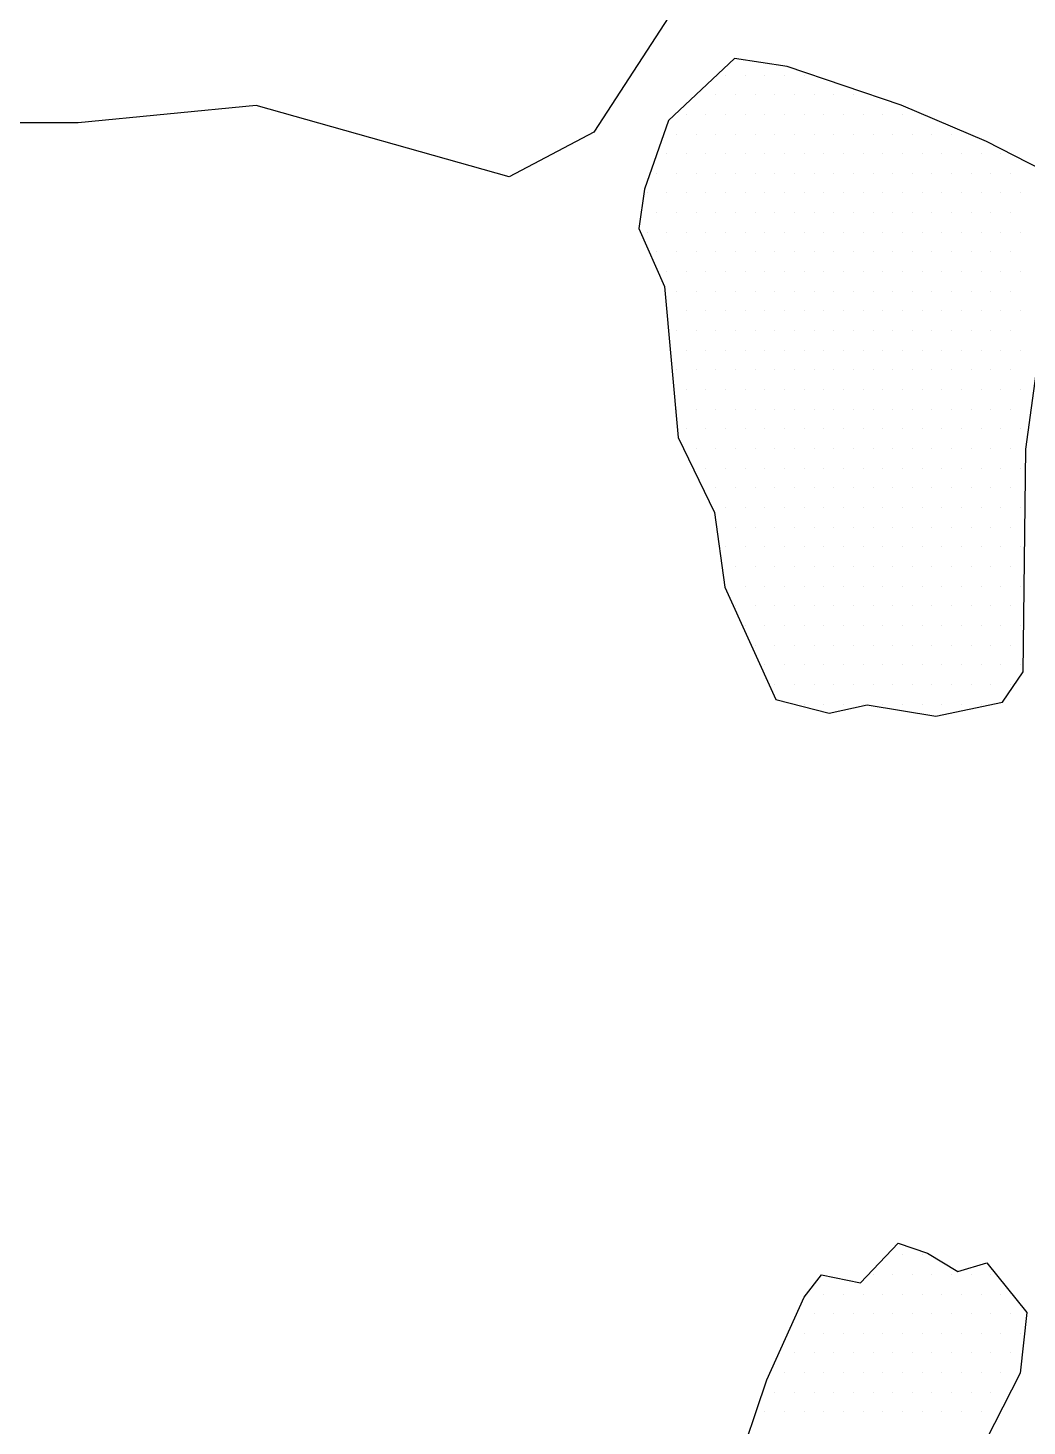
# Model space of a CAD drawing. Header units: metres. Extents: x -15 to -9.58, y -12.28 to -6.71.
# Drawn here: x -11.906 to -11.271, y -9.784 to -8.895 of the extents above; entities that cross this region are included whole.
import ezdxf

# ---------------------------------------------------------------- set-up
doc = ezdxf.new("R2010")
doc.units = ezdxf.units.M
doc.header["$LTSCALE"] = 25
doc.header["$MEASUREMENT"] = 0
doc.layers.get('0').update_dxf_attribs({"linetype": 'CONTINUOUS'})
for name, color, linetype in [('BEFUND', 1, 'CONTINUOUS'), ('STEINE', 4, 'CONTINUOUS'), ('STEINESCHRAFF', 4, 'CONTINUOUS')]:
    doc.layers.add(name, color=color, linetype=linetype)

# ---------------------------------------------------------------- blocks, each defined once
blk = doc.blocks.new('*X10')
at = {"color": 0}
for p, q in [((-1146.25, -892.5), (-1146.25, -892.5)), ((-1145, -892.5), (-1145, -892.5)), ((-1143.75, -892.5), (-1143.75, -892.5)), ((-1142.5, -892.5), (-1142.5, -892.5)), ((-1141.25, -892.5), (-1141.25, -892.5)), ((-1148.125, -893.75), (-1148.125, -893.75)), ((-1146.875, -893.75), (-1146.875, -893.75)), ((-1145.625, -893.75), (-1145.625, -893.75)), ((-1144.375, -893.75), (-1144.375, -893.75)), ((-1143.125, -893.75), (-1143.125, -893.75)), ((-1141.875, -893.75), (-1141.875, -893.75)), ((-1140.625, -893.75), (-1140.625, -893.75)), ((-1139.375, -893.75), (-1139.375, -893.75)), ((-1138.125, -893.75), (-1138.125, -893.75)), ((-1148.75, -895), (-1148.75, -895)), ((-1147.5, -895), (-1147.5, -895)), ((-1146.25, -895), (-1146.25, -895)), ((-1145, -895), (-1145, -895)), ((-1143.75, -895), (-1143.75, -895)), ((-1142.5, -895), (-1142.5, -895)), ((-1141.25, -895), (-1141.25, -895)), ((-1140, -895), (-1140, -895)), ((-1138.75, -895), (-1138.75, -895)), ((-1137.5, -895), (-1137.5, -895)), ((-1136.25, -895), (-1136.25, -895)), ((-1135, -895), (-1135, -895)), ((-1133.75, -895), (-1133.75, -895)), ((-1149.375, -896.25), (-1149.375, -896.25)), ((-1148.125, -896.25), (-1148.125, -896.25)), ((-1146.875, -896.25), (-1146.875, -896.25)), ((-1145.625, -896.25), (-1145.625, -896.25)), ((-1144.375, -896.25), (-1144.375, -896.25)), ((-1143.125, -896.25), (-1143.125, -896.25)), ((-1141.875, -896.25), (-1141.875, -896.25)), ((-1140.625, -896.25), (-1140.625, -896.25)), ((-1139.375, -896.25), (-1139.375, -896.25)), ((-1138.125, -896.25), (-1138.125, -896.25)), ((-1136.875, -896.25), (-1136.875, -896.25)), ((-1135.625, -896.25), (-1135.625, -896.25)), ((-1134.375, -896.25), (-1134.375, -896.25)), ((-1133.125, -896.25), (-1133.125, -896.25)), ((-1131.875, -896.25), (-1131.875, -896.25)), ((-1150, -897.5), (-1150, -897.5)), ((-1148.75, -897.5), (-1148.75, -897.5)), ((-1147.5, -897.5), (-1147.5, -897.5)), ((-1146.25, -897.5), (-1146.25, -897.5)), ((-1145, -897.5), (-1145, -897.5)), ((-1143.75, -897.5), (-1143.75, -897.5)), ((-1142.5, -897.5), (-1142.5, -897.5)), ((-1141.25, -897.5), (-1141.25, -897.5)), ((-1140, -897.5), (-1140, -897.5)), ((-1138.75, -897.5), (-1138.75, -897.5)), ((-1137.5, -897.5), (-1137.5, -897.5)), ((-1136.25, -897.5), (-1136.25, -897.5)), ((-1135, -897.5), (-1135, -897.5)), ((-1133.75, -897.5), (-1133.75, -897.5)), ((-1132.5, -897.5), (-1132.5, -897.5)), ((-1131.25, -897.5), (-1131.25, -897.5)), ((-1130, -897.5), (-1130, -897.5)), ((-1128.75, -897.5), (-1128.75, -897.5)), ((-1150.625, -898.75), (-1150.625, -898.75)), ((-1149.375, -898.75), (-1149.375, -898.75)), ((-1148.125, -898.75), (-1148.125, -898.75)), ((-1146.875, -898.75), (-1146.875, -898.75)), ((-1145.625, -898.75), (-1145.625, -898.75)), ((-1144.375, -898.75), (-1144.375, -898.75)), ((-1143.125, -898.75), (-1143.125, -898.75)), ((-1141.875, -898.75), (-1141.875, -898.75)), ((-1140.625, -898.75), (-1140.625, -898.75)), ((-1139.375, -898.75), (-1139.375, -898.75)), ((-1138.125, -898.75), (-1138.125, -898.75)), ((-1136.875, -898.75), (-1136.875, -898.75)), ((-1135.625, -898.75), (-1135.625, -898.75)), ((-1134.375, -898.75), (-1134.375, -898.75)), ((-1133.125, -898.75), (-1133.125, -898.75)), ((-1131.875, -898.75), (-1131.875, -898.75)), ((-1130.625, -898.75), (-1130.625, -898.75)), ((-1129.375, -898.75), (-1129.375, -898.75)), ((-1128.125, -898.75), (-1128.125, -898.75)), ((-1151.25, -900), (-1151.25, -900)), ((-1150, -900), (-1150, -900)), ((-1148.75, -900), (-1148.75, -900)), ((-1147.5, -900), (-1147.5, -900)), ((-1146.25, -900), (-1146.25, -900)), ((-1145, -900), (-1145, -900)), ((-1143.75, -900), (-1143.75, -900)), ((-1142.5, -900), (-1142.5, -900)), ((-1141.25, -900), (-1141.25, -900)), ((-1140, -900), (-1140, -900)), ((-1138.75, -900), (-1138.75, -900)), ((-1137.5, -900), (-1137.5, -900)), ((-1136.25, -900), (-1136.25, -900)), ((-1135, -900), (-1135, -900)), ((-1133.75, -900), (-1133.75, -900)), ((-1132.5, -900), (-1132.5, -900)), ((-1131.25, -900), (-1131.25, -900)), ((-1130, -900), (-1130, -900)), ((-1128.75, -900), (-1128.75, -900)), ((-1127.5, -900), (-1127.5, -900)), ((-1150.625, -901.25), (-1150.625, -901.25)), ((-1149.375, -901.25), (-1149.375, -901.25)), ((-1148.125, -901.25), (-1148.125, -901.25)), ((-1146.875, -901.25), (-1146.875, -901.25)), ((-1145.625, -901.25), (-1145.625, -901.25)), ((-1144.375, -901.25), (-1144.375, -901.25)), ((-1143.125, -901.25), (-1143.125, -901.25)), ((-1141.875, -901.25), (-1141.875, -901.25)), ((-1140.625, -901.25), (-1140.625, -901.25)), ((-1139.375, -901.25), (-1139.375, -901.25)), ((-1138.125, -901.25), (-1138.125, -901.25)), ((-1136.875, -901.25), (-1136.875, -901.25)), ((-1135.625, -901.25), (-1135.625, -901.25)), ((-1134.375, -901.25), (-1134.375, -901.25)), ((-1133.125, -901.25), (-1133.125, -901.25)), ((-1131.875, -901.25), (-1131.875, -901.25)), ((-1130.625, -901.25), (-1130.625, -901.25)), ((-1129.375, -901.25), (-1129.375, -901.25)), ((-1128.125, -901.25), (-1128.125, -901.25)), ((-1151.25, -902.5), (-1151.25, -902.5)), ((-1150, -902.5), (-1150, -902.5)), ((-1148.75, -902.5), (-1148.75, -902.5)), ((-1147.5, -902.5), (-1147.5, -902.5)), ((-1146.25, -902.5), (-1146.25, -902.5)), ((-1145, -902.5), (-1145, -902.5)), ((-1143.75, -902.5), (-1143.75, -902.5)), ((-1142.5, -902.5), (-1142.5, -902.5)), ((-1141.25, -902.5), (-1141.25, -902.5)), ((-1140, -902.5), (-1140, -902.5)), ((-1138.75, -902.5), (-1138.75, -902.5)), ((-1137.5, -902.5), (-1137.5, -902.5)), ((-1136.25, -902.5), (-1136.25, -902.5)), ((-1135, -902.5), (-1135, -902.5)), ((-1133.75, -902.5), (-1133.75, -902.5)), ((-1132.5, -902.5), (-1132.5, -902.5)), ((-1131.25, -902.5), (-1131.25, -902.5)), ((-1130, -902.5), (-1130, -902.5)), ((-1128.75, -902.5), (-1128.75, -902.5)), ((-1127.5, -902.5), (-1127.5, -902.5)), ((-1150.625, -903.75), (-1150.625, -903.75)), ((-1149.375, -903.75), (-1149.375, -903.75)), ((-1148.125, -903.75), (-1148.125, -903.75)), ((-1146.875, -903.75), (-1146.875, -903.75)), ((-1145.625, -903.75), (-1145.625, -903.75)), ((-1144.375, -903.75), (-1144.375, -903.75)), ((-1143.125, -903.75), (-1143.125, -903.75)), ((-1141.875, -903.75), (-1141.875, -903.75)), ((-1140.625, -903.75), (-1140.625, -903.75)), ((-1139.375, -903.75), (-1139.375, -903.75)), ((-1138.125, -903.75), (-1138.125, -903.75)), ((-1136.875, -903.75), (-1136.875, -903.75)), ((-1135.625, -903.75), (-1135.625, -903.75)), ((-1134.375, -903.75), (-1134.375, -903.75)), ((-1133.125, -903.75), (-1133.125, -903.75)), ((-1131.875, -903.75), (-1131.875, -903.75)), ((-1130.625, -903.75), (-1130.625, -903.75)), ((-1129.375, -903.75), (-1129.375, -903.75)), ((-1128.125, -903.75), (-1128.125, -903.75)), ((-1150, -905), (-1150, -905)), ((-1148.75, -905), (-1148.75, -905)), ((-1147.5, -905), (-1147.5, -905)), ((-1146.25, -905), (-1146.25, -905)), ((-1145, -905), (-1145, -905)), ((-1143.75, -905), (-1143.75, -905)), ((-1142.5, -905), (-1142.5, -905)), ((-1141.25, -905), (-1141.25, -905)), ((-1140, -905), (-1140, -905)), ((-1138.75, -905), (-1138.75, -905)), ((-1137.5, -905), (-1137.5, -905)), ((-1136.25, -905), (-1136.25, -905)), ((-1135, -905), (-1135, -905)), ((-1133.75, -905), (-1133.75, -905)), ((-1132.5, -905), (-1132.5, -905)), ((-1131.25, -905), (-1131.25, -905)), ((-1130, -905), (-1130, -905)), ((-1128.75, -905), (-1128.75, -905)), ((-1127.5, -905), (-1127.5, -905)), ((-1149.375, -906.25), (-1149.375, -906.25)), ((-1148.125, -906.25), (-1148.125, -906.25)), ((-1146.875, -906.25), (-1146.875, -906.25)), ((-1145.625, -906.25), (-1145.625, -906.25)), ((-1144.375, -906.25), (-1144.375, -906.25)), ((-1143.125, -906.25), (-1143.125, -906.25)), ((-1141.875, -906.25), (-1141.875, -906.25)), ((-1140.625, -906.25), (-1140.625, -906.25)), ((-1139.375, -906.25), (-1139.375, -906.25)), ((-1138.125, -906.25), (-1138.125, -906.25)), ((-1136.875, -906.25), (-1136.875, -906.25)), ((-1135.625, -906.25), (-1135.625, -906.25)), ((-1134.375, -906.25), (-1134.375, -906.25)), ((-1133.125, -906.25), (-1133.125, -906.25)), ((-1131.875, -906.25), (-1131.875, -906.25)), ((-1130.625, -906.25), (-1130.625, -906.25)), ((-1129.375, -906.25), (-1129.375, -906.25)), ((-1128.125, -906.25), (-1128.125, -906.25)), ((-1148.75, -907.5), (-1148.75, -907.5)), ((-1147.5, -907.5), (-1147.5, -907.5)), ((-1146.25, -907.5), (-1146.25, -907.5)), ((-1145, -907.5), (-1145, -907.5)), ((-1143.75, -907.5), (-1143.75, -907.5)), ((-1142.5, -907.5), (-1142.5, -907.5)), ((-1141.25, -907.5), (-1141.25, -907.5)), ((-1140, -907.5), (-1140, -907.5)), ((-1138.75, -907.5), (-1138.75, -907.5)), ((-1137.5, -907.5), (-1137.5, -907.5)), ((-1136.25, -907.5), (-1136.25, -907.5)), ((-1135, -907.5), (-1135, -907.5)), ((-1133.75, -907.5), (-1133.75, -907.5)), ((-1132.5, -907.5), (-1132.5, -907.5)), ((-1131.25, -907.5), (-1131.25, -907.5)), ((-1130, -907.5), (-1130, -907.5)), ((-1128.75, -907.5), (-1128.75, -907.5)), ((-1127.5, -907.5), (-1127.5, -907.5)), ((-1149.375, -908.75), (-1149.375, -908.75)), ((-1148.125, -908.75), (-1148.125, -908.75)), ((-1146.875, -908.75), (-1146.875, -908.75)), ((-1145.625, -908.75), (-1145.625, -908.75)), ((-1144.375, -908.75), (-1144.375, -908.75)), ((-1143.125, -908.75), (-1143.125, -908.75)), ((-1141.875, -908.75), (-1141.875, -908.75)), ((-1140.625, -908.75), (-1140.625, -908.75)), ((-1139.375, -908.75), (-1139.375, -908.75)), ((-1138.125, -908.75), (-1138.125, -908.75)), ((-1136.875, -908.75), (-1136.875, -908.75)), ((-1135.625, -908.75), (-1135.625, -908.75)), ((-1134.375, -908.75), (-1134.375, -908.75)), ((-1133.125, -908.75), (-1133.125, -908.75)), ((-1131.875, -908.75), (-1131.875, -908.75)), ((-1130.625, -908.75), (-1130.625, -908.75)), ((-1129.375, -908.75), (-1129.375, -908.75)), ((-1128.125, -908.75), (-1128.125, -908.75)), ((-1148.75, -910), (-1148.75, -910)), ((-1147.5, -910), (-1147.5, -910)), ((-1146.25, -910), (-1146.25, -910)), ((-1145, -910), (-1145, -910)), ((-1143.75, -910), (-1143.75, -910)), ((-1142.5, -910), (-1142.5, -910)), ((-1141.25, -910), (-1141.25, -910)), ((-1140, -910), (-1140, -910)), ((-1138.75, -910), (-1138.75, -910)), ((-1137.5, -910), (-1137.5, -910)), ((-1136.25, -910), (-1136.25, -910)), ((-1135, -910), (-1135, -910)), ((-1133.75, -910), (-1133.75, -910)), ((-1132.5, -910), (-1132.5, -910)), ((-1131.25, -910), (-1131.25, -910)), ((-1130, -910), (-1130, -910)), ((-1128.75, -910), (-1128.75, -910)), ((-1127.5, -910), (-1127.5, -910)), ((-1149.375, -911.25), (-1149.375, -911.25)), ((-1148.125, -911.25), (-1148.125, -911.25)), ((-1146.875, -911.25), (-1146.875, -911.25)), ((-1145.625, -911.25), (-1145.625, -911.25)), ((-1144.375, -911.25), (-1144.375, -911.25)), ((-1143.125, -911.25), (-1143.125, -911.25)), ((-1141.875, -911.25), (-1141.875, -911.25)), ((-1140.625, -911.25), (-1140.625, -911.25)), ((-1139.375, -911.25), (-1139.375, -911.25)), ((-1138.125, -911.25), (-1138.125, -911.25)), ((-1136.875, -911.25), (-1136.875, -911.25)), ((-1135.625, -911.25), (-1135.625, -911.25)), ((-1134.375, -911.25), (-1134.375, -911.25)), ((-1133.125, -911.25), (-1133.125, -911.25)), ((-1131.875, -911.25), (-1131.875, -911.25)), ((-1130.625, -911.25), (-1130.625, -911.25)), ((-1129.375, -911.25), (-1129.375, -911.25)), ((-1128.125, -911.25), (-1128.125, -911.25)), ((-1148.75, -912.5), (-1148.75, -912.5)), ((-1147.5, -912.5), (-1147.5, -912.5)), ((-1146.25, -912.5), (-1146.25, -912.5)), ((-1145, -912.5), (-1145, -912.5)), ((-1143.75, -912.5), (-1143.75, -912.5)), ((-1142.5, -912.5), (-1142.5, -912.5)), ((-1141.25, -912.5), (-1141.25, -912.5)), ((-1140, -912.5), (-1140, -912.5)), ((-1138.75, -912.5), (-1138.75, -912.5)), ((-1137.5, -912.5), (-1137.5, -912.5)), ((-1136.25, -912.5), (-1136.25, -912.5)), ((-1135, -912.5), (-1135, -912.5)), ((-1133.75, -912.5), (-1133.75, -912.5)), ((-1132.5, -912.5), (-1132.5, -912.5)), ((-1131.25, -912.5), (-1131.25, -912.5)), ((-1130, -912.5), (-1130, -912.5)), ((-1128.75, -912.5), (-1128.75, -912.5)), ((-1127.5, -912.5), (-1127.5, -912.5)), ((-1149.375, -913.75), (-1149.375, -913.75)), ((-1148.125, -913.75), (-1148.125, -913.75)), ((-1146.875, -913.75), (-1146.875, -913.75)), ((-1145.625, -913.75), (-1145.625, -913.75)), ((-1144.375, -913.75), (-1144.375, -913.75)), ((-1143.125, -913.75), (-1143.125, -913.75)), ((-1141.875, -913.75), (-1141.875, -913.75)), ((-1140.625, -913.75), (-1140.625, -913.75)), ((-1139.375, -913.75), (-1139.375, -913.75)), ((-1138.125, -913.75), (-1138.125, -913.75)), ((-1136.875, -913.75), (-1136.875, -913.75)), ((-1135.625, -913.75), (-1135.625, -913.75)), ((-1134.375, -913.75), (-1134.375, -913.75)), ((-1133.125, -913.75), (-1133.125, -913.75)), ((-1131.875, -913.75), (-1131.875, -913.75)), ((-1130.625, -913.75), (-1130.625, -913.75)), ((-1129.375, -913.75), (-1129.375, -913.75)), ((-1128.125, -913.75), (-1128.125, -913.75)), ((-1148.75, -915), (-1148.75, -915)), ((-1147.5, -915), (-1147.5, -915)), ((-1146.25, -915), (-1146.25, -915)), ((-1145, -915), (-1145, -915)), ((-1143.75, -915), (-1143.75, -915)), ((-1142.5, -915), (-1142.5, -915)), ((-1141.25, -915), (-1141.25, -915)), ((-1140, -915), (-1140, -915)), ((-1138.75, -915), (-1138.75, -915)), ((-1137.5, -915), (-1137.5, -915)), ((-1136.25, -915), (-1136.25, -915)), ((-1135, -915), (-1135, -915)), ((-1133.75, -915), (-1133.75, -915)), ((-1132.5, -915), (-1132.5, -915)), ((-1131.25, -915), (-1131.25, -915)), ((-1130, -915), (-1130, -915)), ((-1128.75, -915), (-1128.75, -915)), ((-1127.5, -915), (-1127.5, -915)), ((-1148.125, -916.25), (-1148.125, -916.25)), ((-1146.875, -916.25), (-1146.875, -916.25)), ((-1145.625, -916.25), (-1145.625, -916.25)), ((-1144.375, -916.25), (-1144.375, -916.25)), ((-1143.125, -916.25), (-1143.125, -916.25)), ((-1141.875, -916.25), (-1141.875, -916.25)), ((-1140.625, -916.25), (-1140.625, -916.25)), ((-1139.375, -916.25), (-1139.375, -916.25)), ((-1138.125, -916.25), (-1138.125, -916.25)), ((-1136.875, -916.25), (-1136.875, -916.25)), ((-1135.625, -916.25), (-1135.625, -916.25)), ((-1134.375, -916.25), (-1134.375, -916.25)), ((-1133.125, -916.25), (-1133.125, -916.25)), ((-1131.875, -916.25), (-1131.875, -916.25)), ((-1130.625, -916.25), (-1130.625, -916.25)), ((-1129.375, -916.25), (-1129.375, -916.25)), ((-1128.125, -916.25), (-1128.125, -916.25)), ((-1147.5, -917.5), (-1147.5, -917.5)), ((-1146.25, -917.5), (-1146.25, -917.5)), ((-1145, -917.5), (-1145, -917.5)), ((-1143.75, -917.5), (-1143.75, -917.5)), ((-1142.5, -917.5), (-1142.5, -917.5)), ((-1141.25, -917.5), (-1141.25, -917.5)), ((-1140, -917.5), (-1140, -917.5)), ((-1138.75, -917.5), (-1138.75, -917.5)), ((-1137.5, -917.5), (-1137.5, -917.5)), ((-1136.25, -917.5), (-1136.25, -917.5)), ((-1135, -917.5), (-1135, -917.5)), ((-1133.75, -917.5), (-1133.75, -917.5)), ((-1132.5, -917.5), (-1132.5, -917.5)), ((-1131.25, -917.5), (-1131.25, -917.5)), ((-1130, -917.5), (-1130, -917.5)), ((-1128.75, -917.5), (-1128.75, -917.5)), ((-1127.5, -917.5), (-1127.5, -917.5)), ((-1146.875, -918.75), (-1146.875, -918.75)), ((-1145.625, -918.75), (-1145.625, -918.75)), ((-1144.375, -918.75), (-1144.375, -918.75)), ((-1143.125, -918.75), (-1143.125, -918.75)), ((-1141.875, -918.75), (-1141.875, -918.75)), ((-1140.625, -918.75), (-1140.625, -918.75)), ((-1139.375, -918.75), (-1139.375, -918.75)), ((-1138.125, -918.75), (-1138.125, -918.75)), ((-1136.875, -918.75), (-1136.875, -918.75)), ((-1135.625, -918.75), (-1135.625, -918.75)), ((-1134.375, -918.75), (-1134.375, -918.75)), ((-1133.125, -918.75), (-1133.125, -918.75)), ((-1131.875, -918.75), (-1131.875, -918.75)), ((-1130.625, -918.75), (-1130.625, -918.75)), ((-1129.375, -918.75), (-1129.375, -918.75)), ((-1128.125, -918.75), (-1128.125, -918.75)), ((-1146.25, -920), (-1146.25, -920)), ((-1145, -920), (-1145, -920)), ((-1143.75, -920), (-1143.75, -920)), ((-1142.5, -920), (-1142.5, -920)), ((-1141.25, -920), (-1141.25, -920)), ((-1140, -920), (-1140, -920)), ((-1138.75, -920), (-1138.75, -920)), ((-1137.5, -920), (-1137.5, -920)), ((-1136.25, -920), (-1136.25, -920)), ((-1135, -920), (-1135, -920)), ((-1133.75, -920), (-1133.75, -920)), ((-1132.5, -920), (-1132.5, -920)), ((-1131.25, -920), (-1131.25, -920)), ((-1130, -920), (-1130, -920)), ((-1128.75, -920), (-1128.75, -920)), ((-1127.5, -920), (-1127.5, -920)), ((-1145.625, -921.25), (-1145.625, -921.25)), ((-1144.375, -921.25), (-1144.375, -921.25)), ((-1143.125, -921.25), (-1143.125, -921.25)), ((-1141.875, -921.25), (-1141.875, -921.25)), ((-1140.625, -921.25), (-1140.625, -921.25)), ((-1139.375, -921.25), (-1139.375, -921.25)), ((-1138.125, -921.25), (-1138.125, -921.25)), ((-1136.875, -921.25), (-1136.875, -921.25)), ((-1135.625, -921.25), (-1135.625, -921.25)), ((-1134.375, -921.25), (-1134.375, -921.25)), ((-1133.125, -921.25), (-1133.125, -921.25)), ((-1131.875, -921.25), (-1131.875, -921.25)), ((-1130.625, -921.25), (-1130.625, -921.25)), ((-1129.375, -921.25), (-1129.375, -921.25)), ((-1128.125, -921.25), (-1128.125, -921.25)), ((-1146.25, -922.5), (-1146.25, -922.5)), ((-1145, -922.5), (-1145, -922.5)), ((-1143.75, -922.5), (-1143.75, -922.5)), ((-1142.5, -922.5), (-1142.5, -922.5)), ((-1141.25, -922.5), (-1141.25, -922.5)), ((-1140, -922.5), (-1140, -922.5)), ((-1138.75, -922.5), (-1138.75, -922.5)), ((-1137.5, -922.5), (-1137.5, -922.5)), ((-1136.25, -922.5), (-1136.25, -922.5)), ((-1135, -922.5), (-1135, -922.5)), ((-1133.75, -922.5), (-1133.75, -922.5)), ((-1132.5, -922.5), (-1132.5, -922.5)), ((-1131.25, -922.5), (-1131.25, -922.5)), ((-1130, -922.5), (-1130, -922.5)), ((-1128.75, -922.5), (-1128.75, -922.5)), ((-1127.5, -922.5), (-1127.5, -922.5)), ((-1145.625, -923.75), (-1145.625, -923.75)), ((-1144.375, -923.75), (-1144.375, -923.75)), ((-1143.125, -923.75), (-1143.125, -923.75)), ((-1141.875, -923.75), (-1141.875, -923.75)), ((-1140.625, -923.75), (-1140.625, -923.75)), ((-1139.375, -923.75), (-1139.375, -923.75)), ((-1138.125, -923.75), (-1138.125, -923.75)), ((-1136.875, -923.75), (-1136.875, -923.75)), ((-1135.625, -923.75), (-1135.625, -923.75)), ((-1134.375, -923.75), (-1134.375, -923.75)), ((-1133.125, -923.75), (-1133.125, -923.75)), ((-1131.875, -923.75), (-1131.875, -923.75)), ((-1130.625, -923.75), (-1130.625, -923.75)), ((-1129.375, -923.75), (-1129.375, -923.75)), ((-1128.125, -923.75), (-1128.125, -923.75)), ((-1146.25, -925), (-1146.25, -925)), ((-1145, -925), (-1145, -925)), ((-1143.75, -925), (-1143.75, -925)), ((-1142.5, -925), (-1142.5, -925)), ((-1141.25, -925), (-1141.25, -925)), ((-1140, -925), (-1140, -925)), ((-1138.75, -925), (-1138.75, -925)), ((-1137.5, -925), (-1137.5, -925)), ((-1136.25, -925), (-1136.25, -925)), ((-1135, -925), (-1135, -925)), ((-1133.75, -925), (-1133.75, -925)), ((-1132.5, -925), (-1132.5, -925)), ((-1131.25, -925), (-1131.25, -925)), ((-1130, -925), (-1130, -925)), ((-1128.75, -925), (-1128.75, -925)), ((-1127.5, -925), (-1127.5, -925)), ((-1145.625, -926.25), (-1145.625, -926.25)), ((-1144.375, -926.25), (-1144.375, -926.25)), ((-1143.125, -926.25), (-1143.125, -926.25)), ((-1141.875, -926.25), (-1141.875, -926.25)), ((-1140.625, -926.25), (-1140.625, -926.25)), ((-1139.375, -926.25), (-1139.375, -926.25)), ((-1138.125, -926.25), (-1138.125, -926.25)), ((-1136.875, -926.25), (-1136.875, -926.25)), ((-1135.625, -926.25), (-1135.625, -926.25)), ((-1134.375, -926.25), (-1134.375, -926.25)), ((-1133.125, -926.25), (-1133.125, -926.25)), ((-1131.875, -926.25), (-1131.875, -926.25)), ((-1130.625, -926.25), (-1130.625, -926.25)), ((-1129.375, -926.25), (-1129.375, -926.25)), ((-1128.125, -926.25), (-1128.125, -926.25)), ((-1145, -927.5), (-1145, -927.5)), ((-1143.75, -927.5), (-1143.75, -927.5)), ((-1142.5, -927.5), (-1142.5, -927.5)), ((-1141.25, -927.5), (-1141.25, -927.5)), ((-1140, -927.5), (-1140, -927.5)), ((-1138.75, -927.5), (-1138.75, -927.5)), ((-1137.5, -927.5), (-1137.5, -927.5)), ((-1136.25, -927.5), (-1136.25, -927.5)), ((-1135, -927.5), (-1135, -927.5)), ((-1133.75, -927.5), (-1133.75, -927.5)), ((-1132.5, -927.5), (-1132.5, -927.5)), ((-1131.25, -927.5), (-1131.25, -927.5)), ((-1130, -927.5), (-1130, -927.5)), ((-1128.75, -927.5), (-1128.75, -927.5)), ((-1127.5, -927.5), (-1127.5, -927.5)), ((-1144.375, -928.75), (-1144.375, -928.75)), ((-1143.125, -928.75), (-1143.125, -928.75)), ((-1141.875, -928.75), (-1141.875, -928.75)), ((-1140.625, -928.75), (-1140.625, -928.75)), ((-1139.375, -928.75), (-1139.375, -928.75)), ((-1138.125, -928.75), (-1138.125, -928.75)), ((-1136.875, -928.75), (-1136.875, -928.75)), ((-1135.625, -928.75), (-1135.625, -928.75)), ((-1134.375, -928.75), (-1134.375, -928.75)), ((-1133.125, -928.75), (-1133.125, -928.75)), ((-1131.875, -928.75), (-1131.875, -928.75)), ((-1130.625, -928.75), (-1130.625, -928.75)), ((-1129.375, -928.75), (-1129.375, -928.75)), ((-1128.125, -928.75), (-1128.125, -928.75)), ((-1143.75, -930), (-1143.75, -930)), ((-1142.5, -930), (-1142.5, -930)), ((-1141.25, -930), (-1141.25, -930)), ((-1140, -930), (-1140, -930)), ((-1138.75, -930), (-1138.75, -930)), ((-1137.5, -930), (-1137.5, -930)), ((-1136.25, -930), (-1136.25, -930)), ((-1135, -930), (-1135, -930)), ((-1133.75, -930), (-1133.75, -930)), ((-1132.5, -930), (-1132.5, -930)), ((-1131.25, -930), (-1131.25, -930)), ((-1130, -930), (-1130, -930)), ((-1128.75, -930), (-1128.75, -930)), ((-1127.5, -930), (-1127.5, -930)), ((-1143.125, -931.25), (-1143.125, -931.25)), ((-1141.875, -931.25), (-1141.875, -931.25)), ((-1140.625, -931.25), (-1140.625, -931.25)), ((-1139.375, -931.25), (-1139.375, -931.25)), ((-1138.125, -931.25), (-1138.125, -931.25)), ((-1136.875, -931.25), (-1136.875, -931.25)), ((-1135.625, -931.25), (-1135.625, -931.25)), ((-1134.375, -931.25), (-1134.375, -931.25)), ((-1133.125, -931.25), (-1133.125, -931.25)), ((-1131.875, -931.25), (-1131.875, -931.25)), ((-1130.625, -931.25), (-1130.625, -931.25)), ((-1129.375, -931.25), (-1129.375, -931.25)), ((-1128.125, -931.25), (-1128.125, -931.25)), ((-1141.25, -932.5), (-1141.25, -932.5)), ((-1140, -932.5), (-1140, -932.5)), ((-1138.75, -932.5), (-1138.75, -932.5)), ((-1137.5, -932.5), (-1137.5, -932.5)), ((-1136.25, -932.5), (-1136.25, -932.5)), ((-1135, -932.5), (-1135, -932.5)), ((-1133.75, -932.5), (-1133.75, -932.5)), ((-1132.5, -932.5), (-1132.5, -932.5)), ((-1131.25, -932.5), (-1131.25, -932.5)), ((-1130, -932.5), (-1130, -932.5)), ((-1135, -967.5), (-1135, -967.5)), ((-1133.75, -967.5), (-1133.75, -967.5)), ((-1136.875, -968.75), (-1136.875, -968.75)), ((-1135.625, -968.75), (-1135.625, -968.75)), ((-1134.375, -968.75), (-1134.375, -968.75)), ((-1133.125, -968.75), (-1133.125, -968.75)), ((-1131.875, -968.75), (-1131.875, -968.75)), ((-1130.625, -968.75), (-1130.625, -968.75)), ((-1129.375, -968.75), (-1129.375, -968.75)), ((-1140, -970), (-1140, -970)), ((-1138.75, -970), (-1138.75, -970)), ((-1137.5, -970), (-1137.5, -970)), ((-1136.25, -970), (-1136.25, -970)), ((-1135, -970), (-1135, -970)), ((-1133.75, -970), (-1133.75, -970)), ((-1132.5, -970), (-1132.5, -970)), ((-1131.25, -970), (-1131.25, -970)), ((-1130, -970), (-1130, -970)), ((-1128.75, -970), (-1128.75, -970)), ((-1140.625, -971.25), (-1140.625, -971.25)), ((-1139.375, -971.25), (-1139.375, -971.25)), ((-1138.125, -971.25), (-1138.125, -971.25)), ((-1136.875, -971.25), (-1136.875, -971.25)), ((-1135.625, -971.25), (-1135.625, -971.25)), ((-1134.375, -971.25), (-1134.375, -971.25)), ((-1133.125, -971.25), (-1133.125, -971.25)), ((-1131.875, -971.25), (-1131.875, -971.25)), ((-1130.625, -971.25), (-1130.625, -971.25)), ((-1129.375, -971.25), (-1129.375, -971.25)), ((-1128.125, -971.25), (-1128.125, -971.25)), ((-1141.25, -972.5), (-1141.25, -972.5)), ((-1140, -972.5), (-1140, -972.5)), ((-1138.75, -972.5), (-1138.75, -972.5)), ((-1137.5, -972.5), (-1137.5, -972.5)), ((-1136.25, -972.5), (-1136.25, -972.5)), ((-1135, -972.5), (-1135, -972.5)), ((-1133.75, -972.5), (-1133.75, -972.5)), ((-1132.5, -972.5), (-1132.5, -972.5)), ((-1131.25, -972.5), (-1131.25, -972.5)), ((-1130, -972.5), (-1130, -972.5)), ((-1128.75, -972.5), (-1128.75, -972.5)), ((-1127.5, -972.5), (-1127.5, -972.5)), ((-1141.875, -973.75), (-1141.875, -973.75)), ((-1140.625, -973.75), (-1140.625, -973.75)), ((-1139.375, -973.75), (-1139.375, -973.75)), ((-1138.125, -973.75), (-1138.125, -973.75)), ((-1136.875, -973.75), (-1136.875, -973.75)), ((-1135.625, -973.75), (-1135.625, -973.75)), ((-1134.375, -973.75), (-1134.375, -973.75)), ((-1133.125, -973.75), (-1133.125, -973.75)), ((-1131.875, -973.75), (-1131.875, -973.75)), ((-1130.625, -973.75), (-1130.625, -973.75)), ((-1129.375, -973.75), (-1129.375, -973.75)), ((-1128.125, -973.75), (-1128.125, -973.75)), ((-1142.5, -975), (-1142.5, -975)), ((-1141.25, -975), (-1141.25, -975)), ((-1140, -975), (-1140, -975)), ((-1138.75, -975), (-1138.75, -975)), ((-1137.5, -975), (-1137.5, -975)), ((-1136.25, -975), (-1136.25, -975)), ((-1135, -975), (-1135, -975)), ((-1133.75, -975), (-1133.75, -975)), ((-1132.5, -975), (-1132.5, -975)), ((-1131.25, -975), (-1131.25, -975)), ((-1130, -975), (-1130, -975)), ((-1128.75, -975), (-1128.75, -975)), ((-1143.125, -976.25), (-1143.125, -976.25)), ((-1141.875, -976.25), (-1141.875, -976.25)), ((-1140.625, -976.25), (-1140.625, -976.25)), ((-1139.375, -976.25), (-1139.375, -976.25)), ((-1138.125, -976.25), (-1138.125, -976.25)), ((-1136.875, -976.25), (-1136.875, -976.25)), ((-1135.625, -976.25), (-1135.625, -976.25)), ((-1134.375, -976.25), (-1134.375, -976.25)), ((-1133.125, -976.25), (-1133.125, -976.25)), ((-1131.875, -976.25), (-1131.875, -976.25)), ((-1130.625, -976.25), (-1130.625, -976.25)), ((-1129.375, -976.25), (-1129.375, -976.25)), ((-1143.75, -977.5), (-1143.75, -977.5)), ((-1142.5, -977.5), (-1142.5, -977.5)), ((-1141.25, -977.5), (-1141.25, -977.5)), ((-1140, -977.5), (-1140, -977.5)), ((-1138.75, -977.5), (-1138.75, -977.5)), ((-1137.5, -977.5), (-1137.5, -977.5)), ((-1136.25, -977.5), (-1136.25, -977.5)), ((-1135, -977.5), (-1135, -977.5)), ((-1133.75, -977.5), (-1133.75, -977.5)), ((-1132.5, -977.5), (-1132.5, -977.5)), ((-1131.25, -977.5), (-1131.25, -977.5)), ((-1130, -977.5), (-1130, -977.5))]:
    blk.add_line(p, q, dxfattribs=at)

msp = doc.modelspace()

# ---------------------------------------------------------------- linework, layer by layer
at = {"layer": 'BEFUND'}
msp.add_lwpolyline([(-11.1336, -8.50814), (-11.21386, -8.55786), (-11.31839, -8.56134), (-11.37016, -8.61354), (-11.42206, -8.74014), (-11.45779, -8.7773), (-11.49039, -8.87515), (-11.54626, -8.96143), (-11.6002, -8.98964), (-11.76105, -8.94435), (-11.87435, -8.95533), (-12.06597, -8.95543), (-12.11923, -9.00557), (-12.10165, -9.1205), (-12.15774, -9.22156), (-12.19563, -9.29894), (-12.23684, -9.3936), (-12.47208, -9.65426)], dxfattribs=at)
at = {"layer": 'STEINE'}
for points in [[(-11.24304, -8.99466), (-11.29664, -8.96733), (-11.35081, -8.94407), (-11.4233, -8.9195), (-11.45686, -8.9144), (-11.49875, -8.95401), (-11.5142, -8.9976), (-11.51764, -9.02251), (-11.5014, -9.05946), (-11.49269, -9.1554), (-11.46948, -9.20315), (-11.46308, -9.25065), (-11.43054, -9.32198), (-11.39654, -9.33066), (-11.3725, -9.32543), (-11.32879, -9.33273), (-11.28635, -9.3237), (-11.27331, -9.30454), (-11.27163, -9.16289), (-11.26131, -9.08865), (-11.23769, -9.01105), (-11.24304, -8.99466)], [(-11.48259, -9.88634), (-11.48129, -9.86801), (-11.45651, -9.81438), (-11.43622, -9.75456), (-11.41247, -9.70193), (-11.40155, -9.68783), (-11.37665, -9.6928), (-11.35282, -9.66768), (-11.33407, -9.67409), (-11.31488, -9.6856), (-11.29645, -9.68028), (-11.27095, -9.71176), (-11.27511, -9.75042), (-11.30244, -9.80402), (-11.316, -9.82369), (-11.35961, -9.84289), (-11.48259, -9.88634)]]:
    msp.add_lwpolyline(points, dxfattribs=at)

# ---------------------------------------------------------------- block references
at = {"layer": 'STEINESCHRAFF', "xscale": 0.01, "yscale": 0.01, "zscale": 0.01}
msp.add_blockref('*X10', (0, 0), dxfattribs=at)

doc.saveas('drawing.dxf')
